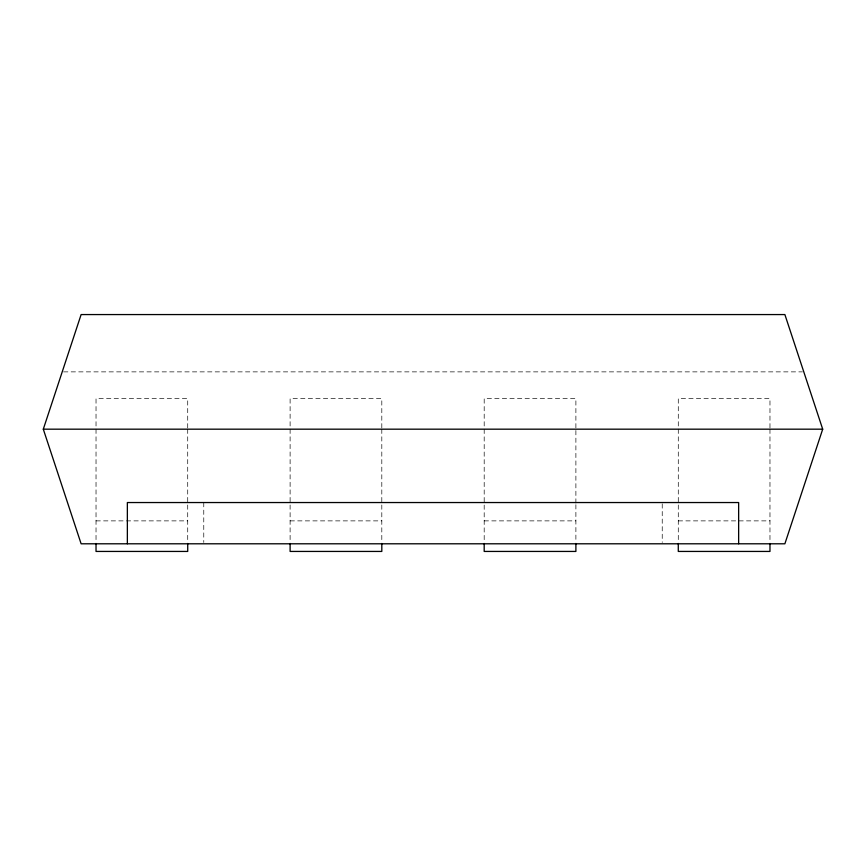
<?xml version="1.0" encoding="UTF-8"?>
<svg xmlns="http://www.w3.org/2000/svg" width="866" height="866" viewBox="0 0 866 866"><rect width="100%" height="100%" fill="white"/><g stroke="black" fill="none" stroke-linecap="round" stroke-linejoin="round"><path stroke-width="0.65" stroke-dasharray="4.33 3.25" d="M63.564 371.871L802.436 371.871M96.029 520.877L187.716 520.877M290.11 520.877L381.809 520.877M484.191 520.877L575.89 520.877M678.284 520.877L769.971 520.877M769.971 427.901L769.971 398.62L678.284 398.62L678.284 427.901M769.971 429.179L769.971 542.376M678.284 429.179L678.284 542.376M662.23 503.86L662.23 542.462M575.89 427.901L575.89 398.62L484.191 398.62L484.191 542.376M575.89 430.532L575.89 503.341M575.89 504.694L575.89 542.376M381.809 427.901L381.809 398.62L290.11 398.62L290.11 427.901M381.809 429.179L381.809 542.376M290.11 429.179L290.11 542.376M203.77 502.54L203.77 542.462M187.716 427.901L187.716 398.62L96.029 398.62L96.029 427.901M187.716 429.179L187.716 542.376M96.029 429.179L96.029 542.376"/><path stroke-width="1.3" d="M43.3 429.179L81.123 314.564L784.877 314.564L822.7 429.179L784.877 543.794L81.123 543.794L43.3 429.179L822.7 429.179M769.971 543.469L769.971 551.436L678.284 551.436L678.284 543.469M738.644 543.794L738.644 502.54L127.356 502.54L127.356 543.794M575.89 543.469L575.89 551.436L484.191 551.436L484.191 543.469M381.809 543.469L381.809 551.436L290.11 551.436L290.11 543.469M187.716 543.469L187.716 551.436L96.029 551.436L96.029 543.469"/></g></svg>
